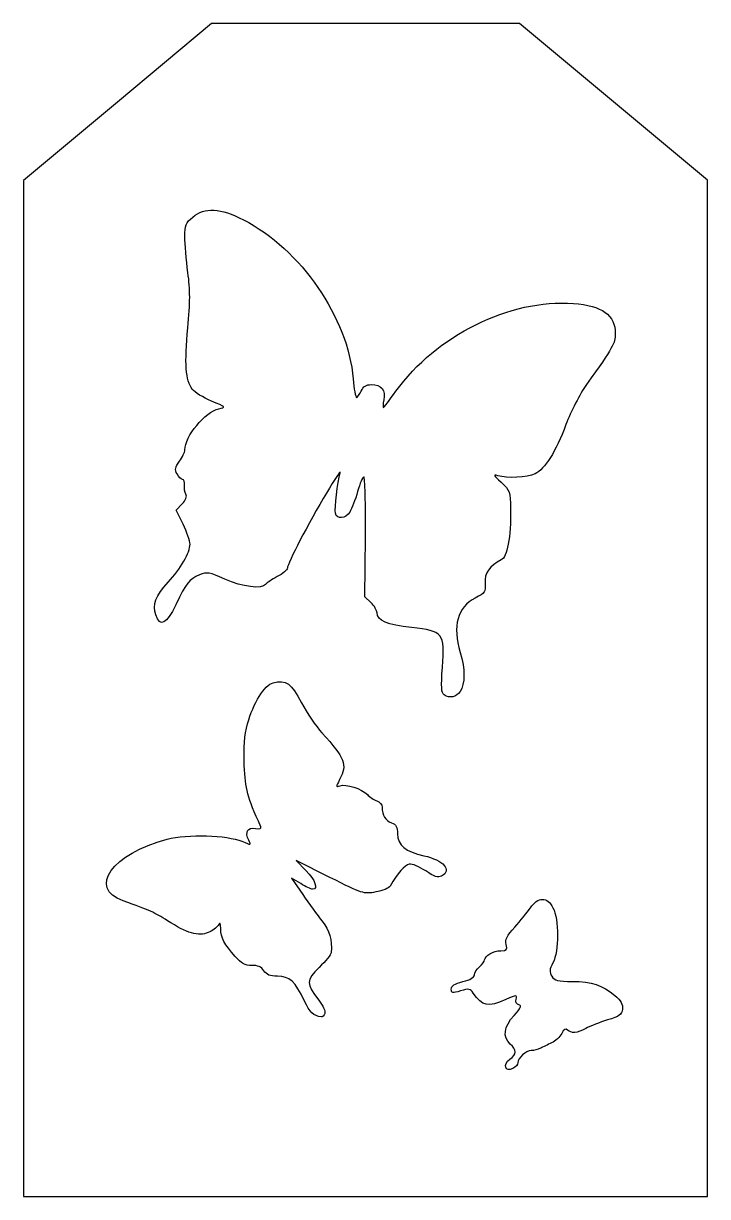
# Model space of a CAD drawing. Header units: centimetres. Extents: x -27.9 to 19.8, y -11 to 3.1.
# Drawn here: x -10.97 to -3.91, y -11.01 to 1.11 of the extents above; entities that cross this region are included whole.
import ezdxf

# ---------------------------------------------------------------- set-up
doc = ezdxf.new("R2010")
doc.units = ezdxf.units.CM
doc.header["$MEASUREMENT"] = 0
doc.layers.add('Layer 1', color=7, linetype='Continuous')

msp = doc.modelspace()

# ---------------------------------------------------------------- linework, layer by layer
at = {"layer": 'Layer 1'}
for points, knots in [([(-10.96951, -5.75793), (-10.96951, -5.75793), (-10.96951, -0.51082), (-10.96951, -0.51082), (-10.96951, -0.51082), (-10.96951, -0.51082), (-9.99863, 0.30103), (-9.99863, 0.30103), (-9.99863, 0.30103), (-9.99863, 0.30103), (-9.02775, 1.11288), (-9.02775, 1.11288), (-9.02775, 1.11288), (-9.02775, 1.11288), (-7.43756, 1.11288), (-7.43756, 1.11288), (-7.43756, 1.11288), (-7.43756, 1.11288), (-5.84737, 1.11288), (-5.84737, 1.11288), (-5.84737, 1.11288), (-5.84737, 1.11288), (-4.87625, 0.30374), (-4.87625, 0.30374), (-4.87625, 0.30374), (-4.87625, 0.30374), (-3.90513, -0.5054), (-3.90513, -0.5054), (-3.90513, -0.5054), (-3.90513, -0.5054), (-3.90513, -5.75522), (-3.90513, -5.75522), (-3.90513, -5.75522), (-3.90513, -5.75522), (-3.90513, -11.00504), (-3.90513, -11.00504), (-3.90513, -11.00504), (-3.90513, -11.00504), (-7.43732, -11.00504), (-7.43732, -11.00504), (-7.43732, -11.00504), (-7.43732, -11.00504), (-10.96951, -11.00504), (-10.96951, -11.00504), (-10.96951, -11.00504), (-10.96951, -11.00504), (-10.96951, -5.75793), (-10.96951, -5.75793)], [0, 0, 0, 0, 0.07692308, 0.07692308, 0.07692308, 0.07692308, 0.15384615, 0.15384615, 0.15384615, 0.15384615, 0.23076923, 0.23076923, 0.23076923, 0.23076923, 0.30769231, 0.30769231, 0.30769231, 0.30769231, 0.38461538, 0.38461538, 0.38461538, 0.38461538, 0.46153846, 0.46153846, 0.46153846, 0.46153846, 0.53846154, 0.53846154, 0.53846154, 0.53846154, 0.61538462, 0.61538462, 0.61538462, 0.61538462, 0.69230769, 0.69230769, 0.69230769, 0.69230769, 0.76923077, 0.76923077, 0.76923077, 0.76923077, 0.84615385, 0.84615385, 0.84615385, 0.84615385, 1, 1, 1, 1]), ([(-6.45987, -5.78686), (-6.4081, -5.71294), (-6.40761, -5.55331), (-6.45866, -5.38505), (-6.45866, -5.38505), (-6.54188, -5.11073), (-6.489, -4.9186), (-6.30398, -4.82299), (-6.30398, -4.82299), (-6.20129, -4.76993), (-6.19434, -4.75934), (-6.20195, -4.66765), (-6.20195, -4.66765), (-6.2104, -4.5657), (-6.15843, -4.49112), (-6.03599, -4.42949), (-6.03599, -4.42949), (-5.97291, -4.39774), (-5.93623, -4.1977), (-5.93909, -3.90098), (-5.93909, -3.90098), (-5.9408, -3.72304), (-5.94463, -3.7123), (-6.03664, -3.62724), (-6.03664, -3.62724), (-6.11591, -3.55396), (-6.12174, -3.54214), (-6.07049, -3.55861), (-6.07049, -3.55861), (-5.97718, -3.5886), (-5.76674, -3.57771), (-5.68554, -3.53867), (-5.68554, -3.53867), (-5.58456, -3.49013), (-5.47268, -3.31186), (-5.36704, -3.03114), (-5.36704, -3.03114), (-5.3173, -2.89898), (-5.22176, -2.7132), (-5.15472, -2.6183), (-5.15472, -2.6183), (-4.87761, -2.226), (-4.85764, -2.19062), (-4.85764, -2.0918), (-4.85764, -2.0918), (-4.85764, -1.89904), (-4.99345, -1.80097), (-5.29067, -1.77909), (-5.29067, -1.77909), (-5.9461, -1.73084), (-6.71131, -2.11002), (-7.12312, -2.68712), (-7.12312, -2.68712), (-7.18935, -2.77993), (-7.24815, -2.85587), (-7.25378, -2.85587), (-7.25378, -2.85587), (-7.25941, -2.85587), (-7.25689, -2.82018), (-7.24816, -2.77656), (-7.24816, -2.77656), (-7.22808, -2.67618), (-7.27475, -2.61774), (-7.37498, -2.61774), (-7.37498, -2.61774), (-7.43112, -2.61774), (-7.45976, -2.63547), (-7.48182, -2.68389), (-7.48182, -2.68389), (-7.4984, -2.72027), (-7.52021, -2.75004), (-7.53029, -2.75004), (-7.53029, -2.75004), (-7.54037, -2.75004), (-7.55595, -2.66372), (-7.56491, -2.55822), (-7.56491, -2.55822), (-7.61862, -1.92575), (-8.10534, -1.21951), (-8.69739, -0.91496), (-8.69739, -0.91496), (-8.93565, -0.7924), (-9.09841, -0.78374), (-9.22123, -0.88709), (-9.22123, -0.88709), (-9.29233, -0.94692), (-9.30264, -0.97249), (-9.30264, -1.08914), (-9.30264, -1.08914), (-9.30264, -1.1626), (-9.2885, -1.32886), (-9.27123, -1.45863), (-9.27123, -1.45863), (-9.2468, -1.6421), (-9.24701, -1.76926), (-9.27215, -2.03048), (-9.27215, -2.03048), (-9.30735, -2.39619), (-9.29441, -2.57635), (-9.22647, -2.66642), (-9.22647, -2.66642), (-9.20238, -2.69836), (-9.11301, -2.7528), (-9.02788, -2.7874), (-9.02788, -2.7874), (-8.87663, -2.84887), (-8.87491, -2.85071), (-8.95262, -2.86778), (-8.95262, -2.86778), (-9.09403, -2.89884), (-9.30264, -3.15207), (-9.30264, -3.29267), (-9.30264, -3.29267), (-9.30264, -3.31555), (-9.32764, -3.36809), (-9.35819, -3.40941), (-9.35819, -3.40941), (-9.40366, -3.47091), (-9.40829, -3.49472), (-9.38372, -3.54063), (-9.38372, -3.54063), (-9.36721, -3.57148), (-9.34136, -3.59672), (-9.32628, -3.59672), (-9.32628, -3.59672), (-9.3112, -3.59672), (-9.30232, -3.62351), (-9.30655, -3.65625), (-9.30655, -3.65625), (-9.31078, -3.68899), (-9.30443, -3.73155), (-9.29244, -3.75081), (-9.29244, -3.75081), (-9.27844, -3.77331), (-9.29243, -3.80903), (-9.33153, -3.85066), (-9.33153, -3.85066), (-9.33153, -3.85066), (-9.39242, -3.91548), (-9.39242, -3.91548), (-9.39242, -3.91548), (-9.39242, -3.91548), (-9.32107, -4.06096), (-9.32107, -4.06096), (-9.32107, -4.06096), (-9.28183, -4.14097), (-9.24972, -4.23314), (-9.24972, -4.26577), (-9.24972, -4.26577), (-9.24972, -4.35234), (-9.3454, -4.51825), (-9.47672, -4.65938), (-9.47672, -4.65938), (-9.60377, -4.79593), (-9.64003, -4.89213), (-9.60355, -4.99585), (-9.60355, -4.99585), (-9.55731, -5.12735), (-9.49601, -5.09656), (-9.39635, -4.89177), (-9.39635, -4.89177), (-9.28341, -4.65971), (-9.25974, -4.63011), (-9.15061, -4.58449), (-9.15061, -4.58449), (-9.07127, -4.55133), (-9.05133, -4.55467), (-8.88898, -4.62828), (-8.88898, -4.62828), (-8.71195, -4.70855), (-8.50222, -4.73494), (-8.46897, -4.68113), (-8.46897, -4.68113), (-8.45985, -4.66637), (-8.40557, -4.63041), (-8.34835, -4.60122), (-8.34835, -4.60122), (-8.29113, -4.57203), (-8.24431, -4.53249), (-8.24431, -4.51336), (-8.24431, -4.51336), (-8.24431, -4.49423), (-8.18624, -4.36648), (-8.11527, -4.22947), (-8.11527, -4.22947), (-7.95815, -3.92617), (-7.67946, -3.45751), (-7.69966, -3.53057), (-7.69966, -3.53057), (-7.72546, -3.6239), (-7.75685, -3.89944), (-7.74713, -3.94729), (-7.74713, -3.94729), (-7.73382, -4.0128), (-7.64404, -4.00476), (-7.59941, -3.93406), (-7.59941, -3.93406), (-7.57874, -3.90132), (-7.54242, -3.80607), (-7.51869, -3.72239), (-7.51869, -3.72239), (-7.49496, -3.63872), (-7.46601, -3.57025), (-7.45436, -3.57025), (-7.45436, -3.57025), (-7.44271, -3.57025), (-7.43541, -3.84955), (-7.43813, -4.19092), (-7.43813, -4.19092), (-7.43813, -4.19092), (-7.44309, -4.81159), (-7.44309, -4.81159), (-7.44309, -4.81159), (-7.44309, -4.81159), (-7.38068, -4.87022), (-7.38068, -4.87022), (-7.38068, -4.87022), (-7.34636, -4.90247), (-7.31827, -4.95031), (-7.31827, -4.97654), (-7.31827, -4.97654), (-7.31827, -5.05519), (-7.21245, -5.09991), (-6.96199, -5.1271), (-6.96199, -5.1271), (-6.63519, -5.16257), (-6.61796, -5.18479), (-6.64302, -5.53831), (-6.64302, -5.53831), (-6.65759, -5.74379), (-6.65396, -5.80473), (-6.62612, -5.82238), (-6.62612, -5.82238), (-6.56494, -5.86116), (-6.50259, -5.84783), (-6.45988, -5.78685), (-6.45988, -5.78685), (-6.45988, -5.78685), (-6.45987, -5.78686), (-6.45987, -5.78686)], [0, 0, 0, 0, 0.01639344, 0.01639344, 0.01639344, 0.01639344, 0.03278689, 0.03278689, 0.03278689, 0.03278689, 0.04918033, 0.04918033, 0.04918033, 0.04918033, 0.06557377, 0.06557377, 0.06557377, 0.06557377, 0.08196721, 0.08196721, 0.08196721, 0.08196721, 0.09836066, 0.09836066, 0.09836066, 0.09836066, 0.1147541, 0.1147541, 0.1147541, 0.1147541, 0.13114754, 0.13114754, 0.13114754, 0.13114754, 0.14754098, 0.14754098, 0.14754098, 0.14754098, 0.16393443, 0.16393443, 0.16393443, 0.16393443, 0.18032787, 0.18032787, 0.18032787, 0.18032787, 0.19672131, 0.19672131, 0.19672131, 0.19672131, 0.21311475, 0.21311475, 0.21311475, 0.21311475, 0.2295082, 0.2295082, 0.2295082, 0.2295082, 0.24590164, 0.24590164, 0.24590164, 0.24590164, 0.26229508, 0.26229508, 0.26229508, 0.26229508, 0.27868852, 0.27868852, 0.27868852, 0.27868852, 0.29508197, 0.29508197, 0.29508197, 0.29508197, 0.31147541, 0.31147541, 0.31147541, 0.31147541, 0.32786885, 0.32786885, 0.32786885, 0.32786885, 0.3442623, 0.3442623, 0.3442623, 0.3442623, 0.36065574, 0.36065574, 0.36065574, 0.36065574, 0.37704918, 0.37704918, 0.37704918, 0.37704918, 0.39344262, 0.39344262, 0.39344262, 0.39344262, 0.40983607, 0.40983607, 0.40983607, 0.40983607, 0.42622951, 0.42622951, 0.42622951, 0.42622951, 0.44262295, 0.44262295, 0.44262295, 0.44262295, 0.45901639, 0.45901639, 0.45901639, 0.45901639, 0.47540984, 0.47540984, 0.47540984, 0.47540984, 0.49180328, 0.49180328, 0.49180328, 0.49180328, 0.50819672, 0.50819672, 0.50819672, 0.50819672, 0.52459016, 0.52459016, 0.52459016, 0.52459016, 0.54098361, 0.54098361, 0.54098361, 0.54098361, 0.55737705, 0.55737705, 0.55737705, 0.55737705, 0.57377049, 0.57377049, 0.57377049, 0.57377049, 0.59016393, 0.59016393, 0.59016393, 0.59016393, 0.60655738, 0.60655738, 0.60655738, 0.60655738, 0.62295082, 0.62295082, 0.62295082, 0.62295082, 0.63934426, 0.63934426, 0.63934426, 0.63934426, 0.6557377, 0.6557377, 0.6557377, 0.6557377, 0.67213115, 0.67213115, 0.67213115, 0.67213115, 0.68852459, 0.68852459, 0.68852459, 0.68852459, 0.70491803, 0.70491803, 0.70491803, 0.70491803, 0.72131148, 0.72131148, 0.72131148, 0.72131148, 0.73770492, 0.73770492, 0.73770492, 0.73770492, 0.75409836, 0.75409836, 0.75409836, 0.75409836, 0.7704918, 0.7704918, 0.7704918, 0.7704918, 0.78688525, 0.78688525, 0.78688525, 0.78688525, 0.80327869, 0.80327869, 0.80327869, 0.80327869, 0.81967213, 0.81967213, 0.81967213, 0.81967213, 0.83606557, 0.83606557, 0.83606557, 0.83606557, 0.85245902, 0.85245902, 0.85245902, 0.85245902, 0.86885246, 0.86885246, 0.86885246, 0.86885246, 0.8852459, 0.8852459, 0.8852459, 0.8852459, 0.90163934, 0.90163934, 0.90163934, 0.90163934, 0.91803279, 0.91803279, 0.91803279, 0.91803279, 0.93442623, 0.93442623, 0.93442623, 0.93442623, 0.95081967, 0.95081967, 0.95081967, 0.95081967, 0.96721311, 0.96721311, 0.96721311, 0.96721311, 1, 1, 1, 1]), ([(-7.8572, -9.11379), (-7.84889, -9.09213), (-7.87726, -9.03002), (-7.92064, -8.97488), (-7.92064, -8.97488), (-8.05361, -8.80588), (-8.05309, -8.77124), (-7.91551, -8.63753), (-7.91551, -8.63753), (-7.84896, -8.57285), (-7.79331, -8.50461), (-7.79183, -8.48587), (-7.79183, -8.48587), (-7.78106, -8.34903), (-7.80755, -8.25656), (-7.88495, -8.16077), (-7.88495, -8.16077), (-7.93199, -8.10256), (-8.02208, -7.97838), (-8.08515, -7.8848), (-8.08515, -7.8848), (-8.08515, -7.8848), (-8.19983, -7.71467), (-8.19983, -7.71467), (-8.19983, -7.71467), (-8.19983, -7.71467), (-8.10649, -7.77236), (-8.10649, -7.77236), (-8.10649, -7.77236), (-8.05515, -7.80409), (-7.99968, -7.83005), (-7.9832, -7.83005), (-7.9832, -7.83005), (-7.92255, -7.83005), (-7.95599, -7.73684), (-8.05247, -7.63694), (-8.05247, -7.63694), (-8.05247, -7.63694), (-8.15169, -7.5342), (-8.15169, -7.5342), (-8.15169, -7.5342), (-8.15169, -7.5342), (-7.8048, -7.70847), (-7.8048, -7.70847), (-7.8048, -7.70847), (-7.46826, -7.87754), (-7.45412, -7.88203), (-7.33109, -7.85905), (-7.33109, -7.85905), (-7.26134, -7.84602), (-7.19515, -7.81928), (-7.18401, -7.79963), (-7.18401, -7.79963), (-7.10904, -7.66743), (-7.03109, -7.5776), (-6.98563, -7.57098), (-6.98563, -7.57098), (-6.95648, -7.56674), (-6.88003, -7.59859), (-6.81574, -7.64177), (-6.81574, -7.64177), (-6.72682, -7.70149), (-6.68749, -7.71419), (-6.65137, -7.69486), (-6.65137, -7.69486), (-6.53951, -7.63499), (-6.63294, -7.52846), (-6.8354, -7.48504), (-6.8354, -7.48504), (-7.0225, -7.44491), (-7.10659, -7.37471), (-7.10659, -7.25862), (-7.10659, -7.25862), (-7.10659, -7.18694), (-7.12005, -7.16216), (-7.16913, -7.1435), (-7.16913, -7.1435), (-7.23414, -7.11878), (-7.26534, -7.06673), (-7.26534, -6.983), (-7.26534, -6.983), (-7.26534, -6.95607), (-7.28956, -6.92634), (-7.31915, -6.91695), (-7.31915, -6.91695), (-7.34875, -6.90756), (-7.39339, -6.87857), (-7.41837, -6.85253), (-7.41837, -6.85253), (-7.47691, -6.7915), (-7.6408, -6.73869), (-7.70054, -6.76162), (-7.70054, -6.76162), (-7.7441, -6.77834), (-7.74435, -6.77441), (-7.70458, -6.69751), (-7.70458, -6.69751), (-7.62343, -6.54058), (-7.64704, -6.47838), (-7.88748, -6.21558), (-7.88748, -6.21558), (-7.94765, -6.14982), (-8.04221, -6.00975), (-8.0976, -5.90433), (-8.0976, -5.90433), (-8.20352, -5.70277), (-8.25774, -5.66464), (-8.3909, -5.69806), (-8.3909, -5.69806), (-8.47992, -5.7204), (-8.59725, -5.90869), (-8.65492, -6.12171), (-8.65492, -6.12171), (-8.68872, -6.24658), (-8.69751, -6.35727), (-8.68898, -6.5507), (-8.68898, -6.5507), (-8.67792, -6.80145), (-8.6591, -6.87171), (-8.5191, -7.18506), (-8.5191, -7.18506), (-8.51048, -7.20435), (-8.52943, -7.21025), (-8.57318, -7.20188), (-8.57318, -7.20188), (-8.65336, -7.18655), (-8.68598, -7.24365), (-8.64296, -7.32403), (-8.64296, -7.32403), (-8.61471, -7.37682), (-8.61596, -7.37703), (-8.71368, -7.33555), (-8.71368, -7.33555), (-8.866, -7.27089), (-9.27865, -7.25901), (-9.48627, -7.3133), (-9.48627, -7.3133), (-10.05139, -7.46107), (-10.30794, -7.8204), (-9.94153, -7.95094), (-9.94153, -7.95094), (-9.66091, -8.05091), (-9.61847, -8.06989), (-9.48351, -8.15579), (-9.48351, -8.15579), (-9.28139, -8.28443), (-9.16075, -8.31971), (-9.06234, -8.27894), (-9.06234, -8.27894), (-9.01919, -8.26107), (-8.97263, -8.22717), (-8.95887, -8.20361), (-8.95887, -8.20361), (-8.93906, -8.16971), (-8.93348, -8.17733), (-8.9321, -8.24015), (-8.9321, -8.24015), (-8.93005, -8.33335), (-8.8967, -8.39704), (-8.7824, -8.52598), (-8.7824, -8.52598), (-8.71697, -8.5998), (-8.67981, -8.61985), (-8.61202, -8.61792), (-8.61202, -8.61792), (-8.55078, -8.61618), (-8.5142, -8.63222), (-8.48743, -8.67254), (-8.48743, -8.67254), (-8.45945, -8.71469), (-8.42267, -8.72963), (-8.34692, -8.72963), (-8.34692, -8.72963), (-8.22193, -8.72963), (-8.16252, -8.78324), (-8.06929, -8.98016), (-8.06929, -8.98016), (-8.00959, -9.10626), (-7.97725, -9.13738), (-7.89291, -9.1499), (-7.89291, -9.1499), (-7.88154, -9.15159), (-7.86547, -9.13534), (-7.8572, -9.1138), (-7.8572, -9.1138), (-7.8572, -9.1138), (-7.8572, -9.11379), (-7.8572, -9.11379)], [0, 0, 0, 0, 0.02083333, 0.02083333, 0.02083333, 0.02083333, 0.04166667, 0.04166667, 0.04166667, 0.04166667, 0.0625, 0.0625, 0.0625, 0.0625, 0.08333333, 0.08333333, 0.08333333, 0.08333333, 0.10416667, 0.10416667, 0.10416667, 0.10416667, 0.125, 0.125, 0.125, 0.125, 0.14583333, 0.14583333, 0.14583333, 0.14583333, 0.16666667, 0.16666667, 0.16666667, 0.16666667, 0.1875, 0.1875, 0.1875, 0.1875, 0.20833333, 0.20833333, 0.20833333, 0.20833333, 0.22916667, 0.22916667, 0.22916667, 0.22916667, 0.25, 0.25, 0.25, 0.25, 0.27083333, 0.27083333, 0.27083333, 0.27083333, 0.29166667, 0.29166667, 0.29166667, 0.29166667, 0.3125, 0.3125, 0.3125, 0.3125, 0.33333333, 0.33333333, 0.33333333, 0.33333333, 0.35416667, 0.35416667, 0.35416667, 0.35416667, 0.375, 0.375, 0.375, 0.375, 0.39583333, 0.39583333, 0.39583333, 0.39583333, 0.41666667, 0.41666667, 0.41666667, 0.41666667, 0.4375, 0.4375, 0.4375, 0.4375, 0.45833333, 0.45833333, 0.45833333, 0.45833333, 0.47916667, 0.47916667, 0.47916667, 0.47916667, 0.5, 0.5, 0.5, 0.5, 0.52083333, 0.52083333, 0.52083333, 0.52083333, 0.54166667, 0.54166667, 0.54166667, 0.54166667, 0.5625, 0.5625, 0.5625, 0.5625, 0.58333333, 0.58333333, 0.58333333, 0.58333333, 0.60416667, 0.60416667, 0.60416667, 0.60416667, 0.625, 0.625, 0.625, 0.625, 0.64583333, 0.64583333, 0.64583333, 0.64583333, 0.66666667, 0.66666667, 0.66666667, 0.66666667, 0.6875, 0.6875, 0.6875, 0.6875, 0.70833333, 0.70833333, 0.70833333, 0.70833333, 0.72916667, 0.72916667, 0.72916667, 0.72916667, 0.75, 0.75, 0.75, 0.75, 0.77083333, 0.77083333, 0.77083333, 0.77083333, 0.79166667, 0.79166667, 0.79166667, 0.79166667, 0.8125, 0.8125, 0.8125, 0.8125, 0.83333333, 0.83333333, 0.83333333, 0.83333333, 0.85416667, 0.85416667, 0.85416667, 0.85416667, 0.875, 0.875, 0.875, 0.875, 0.89583333, 0.89583333, 0.89583333, 0.89583333, 0.91666667, 0.91666667, 0.91666667, 0.91666667, 0.9375, 0.9375, 0.9375, 0.9375, 0.95833333, 0.95833333, 0.95833333, 0.95833333, 1, 1, 1, 1]), ([(-5.86306, -9.62375), (-5.86306, -9.57465), (-5.77925, -9.49692), (-5.72631, -9.49692), (-5.72631, -9.49692), (-5.69926, -9.49692), (-5.65646, -9.4864), (-5.63119, -9.47355), (-5.63119, -9.47355), (-5.60592, -9.4607), (-5.55382, -9.43557), (-5.5154, -9.41772), (-5.5154, -9.41772), (-5.47698, -9.39987), (-5.43019, -9.35657), (-5.41142, -9.32149), (-5.41142, -9.32149), (-5.38822, -9.27814), (-5.36865, -9.26636), (-5.3503, -9.28471), (-5.3503, -9.28471), (-5.31199, -9.32302), (-5.2535, -9.31798), (-5.16191, -9.26847), (-5.16191, -9.26847), (-5.11825, -9.24487), (-5.01705, -9.20561), (-4.93701, -9.18122), (-4.93701, -9.18122), (-4.8147, -9.14395), (-4.79021, -9.12606), (-4.78346, -9.06908), (-4.78346, -9.06908), (-4.77755, -9.01921), (-4.79854, -8.9818), (-4.86284, -8.92758), (-4.86284, -8.92758), (-4.99253, -8.81823), (-5.10019, -8.78253), (-5.30022, -8.78253), (-5.30022, -8.78253), (-5.45171, -8.78253), (-5.48514, -8.77416), (-5.51321, -8.72921), (-5.51321, -8.72921), (-5.54078, -8.68506), (-5.53869, -8.66118), (-5.50103, -8.5903), (-5.50103, -8.5903), (-5.43843, -8.47246), (-5.43855, -8.13986), (-5.50124, -8.02184), (-5.50124, -8.02184), (-5.5334, -7.96131), (-5.56576, -7.93585), (-5.61058, -7.93585), (-5.61058, -7.93585), (-5.65256, -7.93585), (-5.69452, -7.96514), (-5.73378, -8.02184), (-5.73378, -8.02184), (-5.76652, -8.06913), (-5.83984, -8.15932), (-5.8967, -8.22226), (-5.8967, -8.22226), (-5.97735, -8.31152), (-5.99655, -8.3508), (-5.98399, -8.40085), (-5.98399, -8.40085), (-5.96988, -8.45708), (-5.97695, -8.46512), (-6.04115, -8.46586), (-6.04115, -8.46586), (-6.11682, -8.46673), (-6.20702, -8.51862), (-6.20702, -8.56127), (-6.20702, -8.56127), (-6.20702, -8.57462), (-6.23083, -8.60593), (-6.25994, -8.63085), (-6.25994, -8.63085), (-6.28904, -8.65577), (-6.31286, -8.69396), (-6.31286, -8.71572), (-6.31286, -8.71572), (-6.31286, -8.74053), (-6.35726, -8.76646), (-6.43192, -8.78527), (-6.43192, -8.78527), (-6.51745, -8.80681), (-6.55098, -8.82857), (-6.55098, -8.86255), (-6.55098, -8.86255), (-6.55098, -8.90467), (-6.5405, -8.90663), (-6.45533, -8.88049), (-6.45533, -8.88049), (-6.37108, -8.85463), (-6.35543, -8.85729), (-6.32394, -8.90281), (-6.32394, -8.90281), (-6.22809, -9.04138), (-6.17751, -9.05147), (-5.98738, -8.96997), (-5.98738, -8.96997), (-5.87426, -8.92148), (-5.86973, -8.92138), (-5.88181, -8.96756), (-5.88181, -8.96756), (-5.88963, -8.99747), (-5.87843, -9.01924), (-5.85233, -9.02484), (-5.85233, -9.02484), (-5.81964, -9.03185), (-5.83092, -9.05637), (-5.90279, -9.13456), (-5.90279, -9.13456), (-6.00917, -9.25028), (-6.0235, -9.35738), (-5.94243, -9.43074), (-5.94243, -9.43074), (-5.87447, -9.49225), (-5.87547, -9.53696), (-5.94591, -9.5863), (-5.94591, -9.5863), (-6.02144, -9.63921), (-5.9952, -9.72449), (-5.91637, -9.6823), (-5.91637, -9.6823), (-5.88704, -9.66661), (-5.86306, -9.64024), (-5.86306, -9.62371), (-5.86306, -9.62371), (-5.86306, -9.62371), (-5.86306, -9.62375), (-5.86306, -9.62375)], [0, 0, 0, 0, 0.02857143, 0.02857143, 0.02857143, 0.02857143, 0.05714286, 0.05714286, 0.05714286, 0.05714286, 0.08571429, 0.08571429, 0.08571429, 0.08571429, 0.11428571, 0.11428571, 0.11428571, 0.11428571, 0.14285714, 0.14285714, 0.14285714, 0.14285714, 0.17142857, 0.17142857, 0.17142857, 0.17142857, 0.2, 0.2, 0.2, 0.2, 0.22857143, 0.22857143, 0.22857143, 0.22857143, 0.25714286, 0.25714286, 0.25714286, 0.25714286, 0.28571429, 0.28571429, 0.28571429, 0.28571429, 0.31428571, 0.31428571, 0.31428571, 0.31428571, 0.34285714, 0.34285714, 0.34285714, 0.34285714, 0.37142857, 0.37142857, 0.37142857, 0.37142857, 0.4, 0.4, 0.4, 0.4, 0.42857143, 0.42857143, 0.42857143, 0.42857143, 0.45714286, 0.45714286, 0.45714286, 0.45714286, 0.48571429, 0.48571429, 0.48571429, 0.48571429, 0.51428571, 0.51428571, 0.51428571, 0.51428571, 0.54285714, 0.54285714, 0.54285714, 0.54285714, 0.57142857, 0.57142857, 0.57142857, 0.57142857, 0.6, 0.6, 0.6, 0.6, 0.62857143, 0.62857143, 0.62857143, 0.62857143, 0.65714286, 0.65714286, 0.65714286, 0.65714286, 0.68571429, 0.68571429, 0.68571429, 0.68571429, 0.71428571, 0.71428571, 0.71428571, 0.71428571, 0.74285714, 0.74285714, 0.74285714, 0.74285714, 0.77142857, 0.77142857, 0.77142857, 0.77142857, 0.8, 0.8, 0.8, 0.8, 0.82857143, 0.82857143, 0.82857143, 0.82857143, 0.85714286, 0.85714286, 0.85714286, 0.85714286, 0.88571429, 0.88571429, 0.88571429, 0.88571429, 0.91428571, 0.91428571, 0.91428571, 0.91428571, 0.94285714, 0.94285714, 0.94285714, 0.94285714, 1, 1, 1, 1])]:
    msp.add_open_spline(points, degree=3, knots=knots, dxfattribs=at)

doc.saveas('drawing.dxf')
